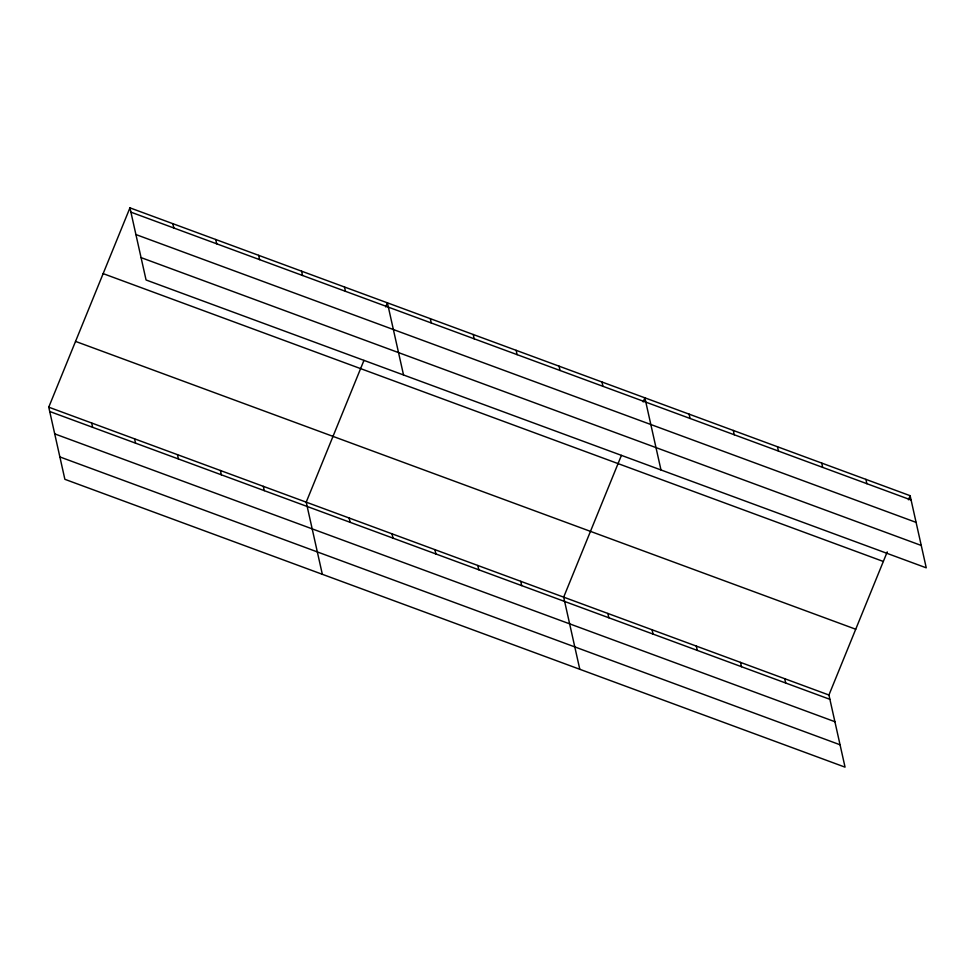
<?xml version="1.0" encoding="UTF-8"?>
<svg xmlns="http://www.w3.org/2000/svg" width="975" height="975" viewBox="0 0 975 975"><rect width="100%" height="100%" fill="white"/><g stroke="black" fill="none" stroke-linecap="round" stroke-linejoin="round"><path stroke-width="1.46" d="M887.238 551.874L828.933 695.017L845.057 767.154L64.874 479.31L48.75 407.172L129.943 207.846L910.126 495.69L926.25 567.828L146.067 279.983L129.943 207.846M363.955 360.384L306.211 502.162L322.335 574.299M385.722 306.942L387.404 302.835L403.528 374.973M621.416 455.374L563.672 597.151L579.796 669.289M643.183 401.932L644.865 397.824L660.989 469.962M908.444 499.797L910.126 495.69M130.906 212.16L911.089 500.004M135.903 234.548L916.098 522.381M141.058 257.607L921.241 545.452M103.143 273.622L883.326 561.466M75.538 341.396L855.721 629.228M48.75 407.172L828.933 695.017M49.713 411.487L829.896 699.331M54.722 433.875L834.905 721.707M59.877 456.934L840.06 744.778M865.91 479.371L866.885 483.697M821.706 463.064L822.668 467.378M777.489 446.757L778.452 451.072M733.285 430.438L734.248 434.765M784.729 678.697L785.692 683.024M689.069 414.131L690.032 418.446M740.513 662.391L741.475 666.705M696.308 646.084L697.271 650.398M601.953 381.993L602.916 386.307M652.092 629.765L653.055 634.091M559.041 366.161L560.003 370.476M607.876 613.458L608.851 617.772M516.128 350.33L517.091 354.644M473.216 334.498L474.191 338.812M520.76 581.319L521.722 585.634M430.316 318.667L431.279 322.981M477.847 565.488L478.822 569.802M434.935 549.656L435.91 553.971M344.492 287.003L345.455 291.318M392.035 533.825L392.998 538.139M301.58 271.172L302.543 275.486M349.123 517.993L350.086 522.308M258.668 255.34L259.63 259.655M215.755 239.509L216.73 243.823M263.299 486.33L264.262 490.644M172.855 223.677L173.818 227.992M220.387 470.498L221.362 474.813M177.474 454.667L178.449 458.981M134.574 438.835L135.537 443.15M91.662 423.004L92.625 427.318"/></g></svg>
